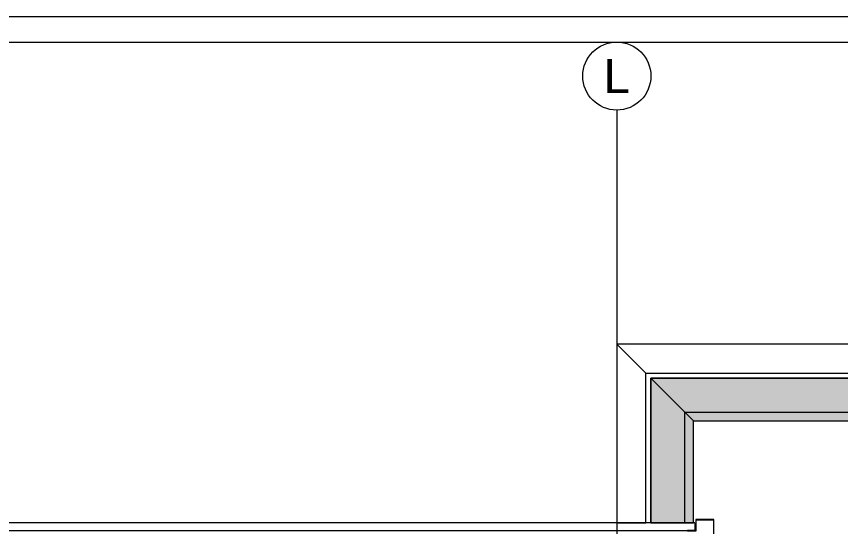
# Model space of a CAD drawing. Extents: x -1417 to 34975, y -245 to 8298.
# Drawn here: x 32065.8 to 32549.7, y 3905.4 to 4205 of the extents above; entities that cross this region are included whole.
import ezdxf
from ezdxf.enums import TextEntityAlignment as Align

# ---------------------------------------------------------------- set-up
doc = ezdxf.new("R2010")
doc.units = 0
doc.linetypes.add('HIDDEN', pattern=[0.375, 0.25, -0.125])
doc.layers.get('0').update_dxf_attribs({"color": 9, "lineweight": 9})
for name, color, linetype, lineweight in [('05G', 8, 'Continuous', 9), ('06A', 9, 'Continuous', 9), ('06D', 9, 'Continuous', 9), ('10A', 9, 'Continuous', 9), ('15', 9, 'Continuous', 9), ('24', 9, 'Continuous', 9), ('40A', 9, 'Continuous', 9)]:
    doc.layers.add(name, color=color, linetype=linetype, lineweight=lineweight)
doc.styles.add('Arial', font='arial.ttf', dxfattribs={"height": 2.5})

# ---------------------------------------------------------------- blocks, each defined once
blk = doc.blocks.new('0_aks')
at = {"linetype": 'Continuous'}
blk.add_circle((0, 0), 2, dxfattribs=at)
at = {"style": 'Arial'}
blk.add_attdef('AKS', text='', height=2, dxfattribs=at).set_placement((0, 0), align=Align.MIDDLE_CENTER)
blk = doc.blocks.new('p-aks_vw')
at = {"layer": '24', "ltscale": 2}
blk.add_lwpolyline([(4040, 3837.5), (4040, 3540)], dxfattribs=at)
at = {"layer": '24', "xscale": 10, "yscale": 10, "zscale": 10}
blk.add_blockref('0_aks', (4040, 3857.5), dxfattribs=at).add_auto_attribs({'AKS': 'L'})

msp = doc.modelspace()

# ---------------------------------------------------------------- hatches: boundary and pattern name
at = {"layer": '05G'}
h = msp.add_hatch(color=253, dxfattribs=at)
h.dxf.hatch_style = 1
h.paths.add_polyline_path([(32438.33, 3907.5), (32463.33, 3907.5), (32463.33, 3967.5), (33910.33, 3967.5), (33910.33, 3992.5), (32438.33, 3992.5)])

# ---------------------------------------------------------------- linework, layer by layer
at = {"layer": '06A'}
for points in [[(33938.33, 4012.5), (32418.33, 4012.5), (32418.33, 3907.5), (32435.33, 3907.5), (32435.33, 3995.5), (33943.33, 3995.5), (33943.33, 209.5), (32435.33, 209.5), (32435.33, 309.5), (31675.33, 309.5), (31675.33, 292.5), (32418.33, 292.5), (32418.33, 192.5), (33938.33, 192.5)], [(32418.33, 4012.5), (32435.33, 3995.5)], [(33910.33, 237.5), (32463.33, 237.5), (32463.33, 337.5), (31675.33, 337.5), (31675.33, 312.5), (32438.33, 312.5), (32438.33, 212.5), (33940.33, 212.5), (33940.33, 3992.5), (32438.33, 3992.5), (32438.33, 3907.5), (32463.33, 3907.5), (32463.33, 3967.5), (33910.33, 3967.5)], [(32438.33, 3992.5), (32463.33, 3967.5)]]:
    msp.add_lwpolyline(points, dxfattribs=at)
at = {"layer": '06D', "linetype": 'HIDDEN'}
for points in [[(32438.33, 3907.5), (32438.33, 3992.5), (33278.33, 3992.5), (33910.33, 3992.5)], [(32458.33, 3907.5), (32458.33, 3972.5), (33278.33, 3972.5), (33910.33, 3972.5)]]:
    msp.add_lwpolyline(points, dxfattribs=at)
at = {"layer": '10A'}
for points in [[(32464.13, 3907.5), (30772.23, 3907.5), (30772.23, 3903), (32464.43, 3903), (32464.43, 3907.5)], [(32475.13, 3898.7), (32468.63, 3898.7), (32468.63, 3894.6), (32468.83, 3894.6), (32468.83, 3898.5), (32475.33, 3898.5), (32475.33, 3909.5), (32464.68, 3909.5), (32464.68, 3903), (32459.77, 3903), (32459.77, 3902.8), (32464.88, 3902.8), (32464.88, 3909.3), (32475.13, 3909.3), (32475.13, 3898.7)]]:
    msp.add_lwpolyline(points, dxfattribs=at)
at = {"layer": '15'}
msp.add_lwpolyline([(32435.33, 3907.5), (32435.33, 3995.5), (33943.33, 3995.5), (33943.33, 209.5), (32435.33, 209.5), (32435.33, 309.49), (31675.33, 309.5), (31675.33, 312.5), (32438.33, 312.5), (32438.33, 212.5), (33940.33, 212.5), (33940.33, 3992.5), (32438.33, 3992.5), (32438.33, 3907.5)], close=True, dxfattribs=at)
at = {"layer": '40A'}
for points in [[(34975, 0), (27980, 0), (27980, 4205), (34975, 4205)], [(28047.49, 4190), (34422.55, 4190), (34422.55, 15), (28047.49, 15)]]:
    msp.add_lwpolyline(points, close=True, dxfattribs=at)

# ---------------------------------------------------------------- block references
at = {"layer": '24'}
msp.add_blockref('p-aks_vw', (28378.33, 312.5), dxfattribs=at)

doc.saveas('drawing.dxf')
